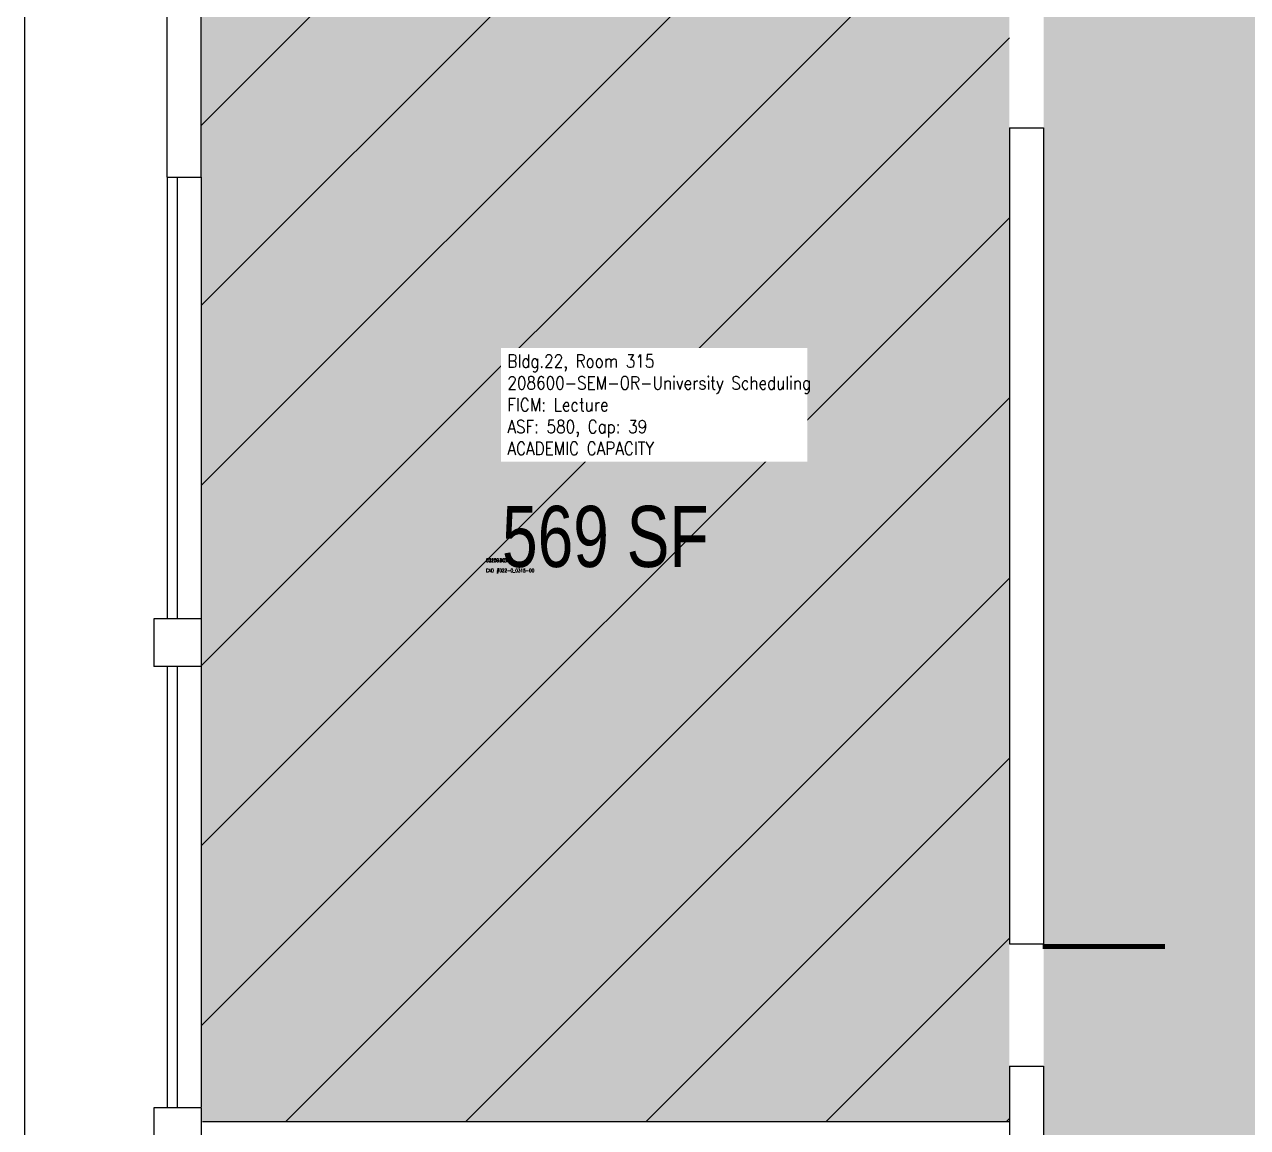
# Model space of a CAD drawing. Header units: inches. Extents: x 0 to 798, y -75 to 2404.
# Drawn here: x 78 to 438, y 1160.7 to 1485.5 of the extents above; entities that cross this region are included whole.
import ezdxf
from ezdxf.enums import TextEntityAlignment as Align

# ---------------------------------------------------------------- set-up
doc = ezdxf.new("R2010")
doc.units = ezdxf.units.IN
doc.header["$LTSCALE"] = 100
doc.header["$MEASUREMENT"] = 0
doc.layers.get('0').update_dxf_attribs({"linetype": 'CONTINUOUS'})
for name, color, linetype in [('A-COLS', 5, 'CONTINUOUS'), ('A-DOOR', 2, 'CONTINUOUS'), ('A-GLAZ', 1, 'CONTINUOUS'), ('A-GLAZ-SILL', 2, 'CONTINUOUS'), ('A-IDEN-CNUM', 7, 'CONTINUOUS'), ('A-IDEN-RNUM', 7, 'CONTINUOUS'), ('A-IDEN-SNUM', 4, 'CONTINUOUS'), ('A-IDEN-VNUM', 4, 'CONTINUOUS'), ('A-ROOF', 2, 'CONTINUOUS'), ('A-WALL', 5, 'CONTINUOUS'), ('AREA-TEXT', 3, 'CONTINUOUS'), ('Rooms-Capacity', 4, 'CONTINUOUS'), ('Rooms-Category-Color', 7, 'CONTINUOUS'), ('Rooms-College-Color', 7, 'CONTINUOUS'), ('Rooms-Department-Color', 7, 'CONTINUOUS'), ('Rooms-Division-Color', 7, 'CONTINUOUS'), ('Rooms-Information', 7, 'CONTINUOUS')]:
    doc.layers.add(name, color=color, linetype=linetype)
doc.styles.add('AREA', font='arial.ttf', dxfattribs={"width": 0.75, "height": 24})
doc.styles.add('ROOMSNUMBER', font='TXT.SHX', dxfattribs={"height": 0.03})
doc.styles.add('ROOMVNUMBER', font='simplex.shx', dxfattribs={"width": 0.85})

# ---------------------------------------------------------------- blocks, each defined once
blk = doc.blocks.new('COLUMN')
at = {"layer": 'A-COLS'}
for p, q in [((-10, 7), (4, 7)), ((-10, 7), (-10, -7)), ((4, 7), (4, -7)), ((-10, -7), (4, -7))]:
    blk.add_line(p, q, dxfattribs=at)

msp = doc.modelspace()

# ---------------------------------------------------------------- hatches: boundary and pattern name
at = {"layer": 'Rooms-Capacity'}
h = msp.add_hatch(dxfattribs=at)
h.set_pattern_fill('ANSI31', color=256, scale=300, style=0)
h.paths.add_polyline_path([(367.89, 1507), (367.89, 1162.5), (129.96, 1162.5), (129.96, 1507)])
at = {"layer": 'Rooms-Category-Color', "true_color": 0xadadad}
msp.add_hatch(color=253, dxfattribs=at).paths.add_polyline_path([(224, 1742), (224, 1784), (246, 1784), (246, 1787), (246, 1790), (473.96, 1790), (473.96, 1430.57), (473.96, 47.91), (377.96, 47.91), (377.96, 1718), (246, 1718), (246, 1742)])
at = {"layer": 'Rooms-Category-Color', "true_color": 0xffff64}
msp.add_hatch(color=51, dxfattribs=at).paths.add_polyline_path([(367.89, 1507), (367.89, 1162.5), (129.96, 1162.5), (129.96, 1507)])
at = {"layer": 'Rooms-College-Color', "true_color": 0xadadad}
msp.add_hatch(color=253, dxfattribs=at).paths.add_polyline_path([(224, 1742), (224, 1784), (246, 1784), (246, 1787), (246, 1790), (473.96, 1790), (473.96, 1430.57), (473.96, 47.91), (377.96, 47.91), (377.96, 1718), (246, 1718), (246, 1742)])
at = {"layer": 'Rooms-College-Color', "true_color": 0xffff64}
msp.add_hatch(color=51, dxfattribs=at).paths.add_polyline_path([(367.89, 1507), (367.89, 1162.5), (129.96, 1162.5), (129.96, 1507)])
at = {"layer": 'Rooms-Department-Color', "true_color": 0xacacac}
msp.add_hatch(color=253, dxfattribs=at).paths.add_polyline_path([(224, 1742), (224, 1784), (246, 1784), (246, 1787), (246, 1790), (473.96, 1790), (473.96, 1430.57), (473.96, 47.91), (377.96, 47.91), (377.96, 1718), (246, 1718), (246, 1742)])
at = {"layer": 'Rooms-Department-Color', "true_color": 0x003fff}
msp.add_hatch(color=160, dxfattribs=at).paths.add_polyline_path([(367.89, 1507), (367.89, 1162.5), (129.96, 1162.5), (129.96, 1507)])
at = {"layer": 'Rooms-Division-Color', "true_color": 0xadadad}
msp.add_hatch(color=253, dxfattribs=at).paths.add_polyline_path([(224, 1742), (224, 1784), (246, 1784), (246, 1787), (246, 1790), (473.96, 1790), (473.96, 1430.57), (473.96, 47.91), (377.96, 47.91), (377.96, 1718), (246, 1718), (246, 1742)])
at = {"layer": 'Rooms-Division-Color', "true_color": 0x003fff}
msp.add_hatch(color=160, dxfattribs=at).paths.add_polyline_path([(367.89, 1507), (367.89, 1162.5), (129.96, 1162.5), (129.96, 1507)])

# ---------------------------------------------------------------- linework, layer by layer
at = {"layer": 'A-DOOR'}
for points in [[(378.18, 1490.31, 1.5, 1.5, 0), (414.18, 1490.31, 0, 0, 0), (414.18, 1489.56, 0, 0, -0.414214), (376.68, 1455.06, 0, 0, -0.414214)], [(377.72, 1214.01, 1.5, 1.5, 0), (413.72, 1214.01, 0, 0, 0), (413.72, 1213.26, 0, 0, -0.414214), (376.22, 1178.76, 0, 0, -0.414214)]]:
    msp.add_lwpolyline(points, format="xyseb", dxfattribs=at)
at = {"layer": 'A-GLAZ'}
for p, q in [((122.96, 1440.5), (122.96, 1310.5)), ((122.96, 1296.5), (122.96, 1166.75))]:
    msp.add_line(p, q, dxfattribs=at)
at = {"layer": 'A-GLAZ-SILL'}
for p, q in [((119.96, 1440.5), (119.96, 1310.5)), ((129.96, 1440.5), (129.96, 1310.5)), ((119.96, 1296.5), (119.96, 1166.75)), ((129.96, 1296.5), (129.96, 1166.75))]:
    msp.add_line(p, q, dxfattribs=at)
at = {"layer": 'A-ROOF'}
msp.add_line((77.96, 1507), (77.96, 10.64), dxfattribs=at)
at = {"layer": 'A-WALL'}
for p, q in [((120, 1440.5), (120, 1507)), ((130, 1440.5), (130, 1507)), ((367.89, 1455.06), (377.96, 1455.06)), ((367.89, 1455.06), (367.89, 1214.76)), ((377.96, 1455.06), (377.96, 1214.76)), ((120, 1440.5), (130, 1440.5)), ((367.89, 1214.76), (377.96, 1214.76)), ((367.89, 1178.76), (377.96, 1178.76)), ((367.89, 1178.76), (367.89, 1140.25)), ((377.96, 1178.76), (377.96, 1140.25)), ((130.39, 1162.5), (367.89, 1162.5))]:
    msp.add_line(p, q, dxfattribs=at)

# ---------------------------------------------------------------- block references
at = {"xscale": -0.9999999962747097, "yscale": 1.000000001640775}
for p in [(120, 1303.5), (120, 1159.5)]:
    msp.add_blockref('COLUMN', p, dxfattribs=at)

# ---------------------------------------------------------------- texts
at = {"layer": 'A-IDEN-CNUM', "style": 'ROOMSNUMBER', "width": 0.85}
msp.add_text('CAD #022-0_0315-00', height=1, dxfattribs=at).set_placement((213.82, 1324.22))
at = {"layer": 'A-IDEN-RNUM', "style": 'ROOMSNUMBER', "width": 0.85}
msp.add_text('0315-00', height=1, dxfattribs=at).set_placement((213.82, 1327.22))
at = {"layer": 'A-IDEN-SNUM', "style": 'ROOMSNUMBER', "width": 0.85}
msp.add_text('0220031500', height=1, dxfattribs=at).set_placement((213.82, 1327.22))
at = {"layer": 'A-IDEN-VNUM', "style": 'ROOMVNUMBER', "width": 0.85}
msp.add_text('315', height=27, dxfattribs=at).set_placement((220.12, 1358.73))
at = {"layer": 'AREA-TEXT', "style": 'AREA', "width": 0.75}
msp.add_text('569 SF', height=18, dxfattribs=at).set_placement((248.93, 1334.75), align=Align.MIDDLE_CENTER)

# ---------------------------------------------------------------- next in the draw order: texts
at = {"layer": 'Rooms-Information', "insert": (220.12, 1358.73), "char_height": 3.85714, "width": 86.4, "attachment_point": 7, "style": 'ROOMVNUMBER', "bg_fill": 3, "box_fill_scale": 1.5, "bg_fill_color": 256, "bg_fill_true_color": 13158600, "bg_fill_transparency": 0}
msp.add_mtext('Bldg.22, Room 315^M^J208600-SEM-OR-University Scheduling^M^JFICM: Lecture^M^JASF: 580, Cap: 39^M^JACADEMIC CAPACITY', dxfattribs=at)

doc.saveas('drawing.dxf')
